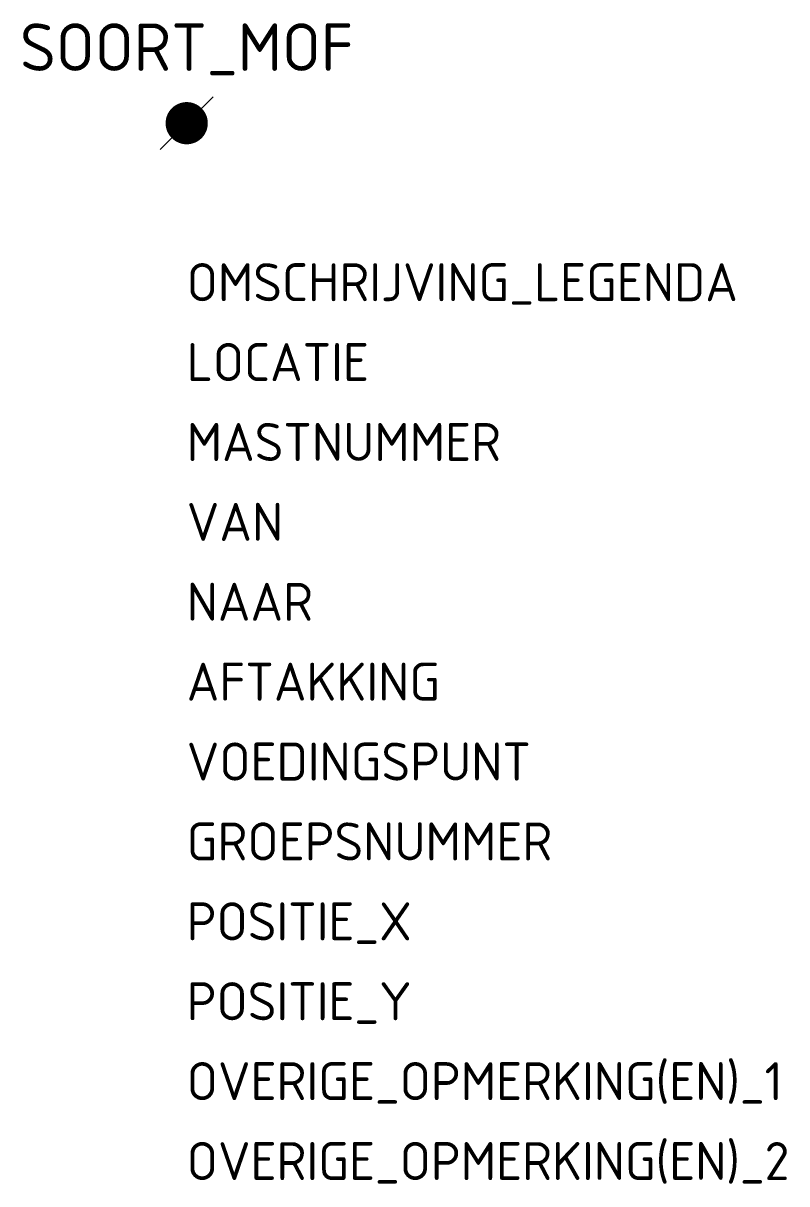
# Model space of a CAD drawing. Extents: x -7.7 to 28.4, y -50.2 to 4.7.
import ezdxf
from ezdxf.enums import TextEntityAlignment as Align

# ---------------------------------------------------------------- set-up
doc = ezdxf.new("R2010")
doc.units = 0
doc.header["$LTSCALE"] = 0.2
doc.layers.add('N-WE-KL-ET-T18', color=1, linetype='Continuous', lineweight=18)
doc.layers.add('N-WE-KL-ET-T25', color=7, linetype='Continuous', lineweight=25)
doc.styles.add('NLCS-ISO', font='NLCS-ISO.ttf')

msp = doc.modelspace()

# ---------------------------------------------------------------- linework, layer by layer
msp.add_line((-1.25, -1.25), (1.25, 1.25))
at = {"const_width": 1, "flags": 128}
msp.add_lwpolyline([(-0.5, 0, 1), (0.5, 0, 1)], format="xyb", close=True, dxfattribs=at)
msp.add_circle((0, 0), 0.5)

# ---------------------------------------------------------------- texts
at = {"layer": 'N-WE-KL-ET-T18', "linetype": 'ByBlock', "style": 'NLCS-ISO', "flags": 1}
for tag, p, s in [('OMSCHRIJVING_LEGENDA', (0, -8.431), 'Aftakmof'), ('LOCATIE', (0, -12.215), ''), ('MASTNUMMER', (0, -16), ''), ('VAN', (0, -19.784), ''), ('NAAR', (0, -23.569), ''), ('AFTAKKING', (0, -27.353), ''), ('VOEDINGSPUNT', (0, -31.138), ''), ('GROEPSNUMMER', (0, -34.922), ''), ('POSITIE_X', (0, -38.707), ''), ('POSITIE_Y', (0, -42.491), ''), ('OVERIGE_OPMERKING(EN)_2', (0, -50.06), '')]:
    msp.add_attdef(tag, p, s, height=1.8, dxfattribs=at)
at = {"layer": 'N-WE-KL-ET-T18', "linetype": 'ByBlock', "style": 'NLCS-ISO'}
msp.add_attdef('OVERIGE_OPMERKING(EN)_1', (0, -46.276), '', height=1.8, dxfattribs=at)
at = {"layer": 'N-WE-KL-ET-T25', "linetype": 'ByBlock', "style": 'NLCS-ISO'}
msp.add_attdef('SOORT_MOF', text='HMOF', height=2.25, dxfattribs=at).set_placement((0, 3.5), align=Align.MIDDLE)

doc.saveas('drawing.dxf')
